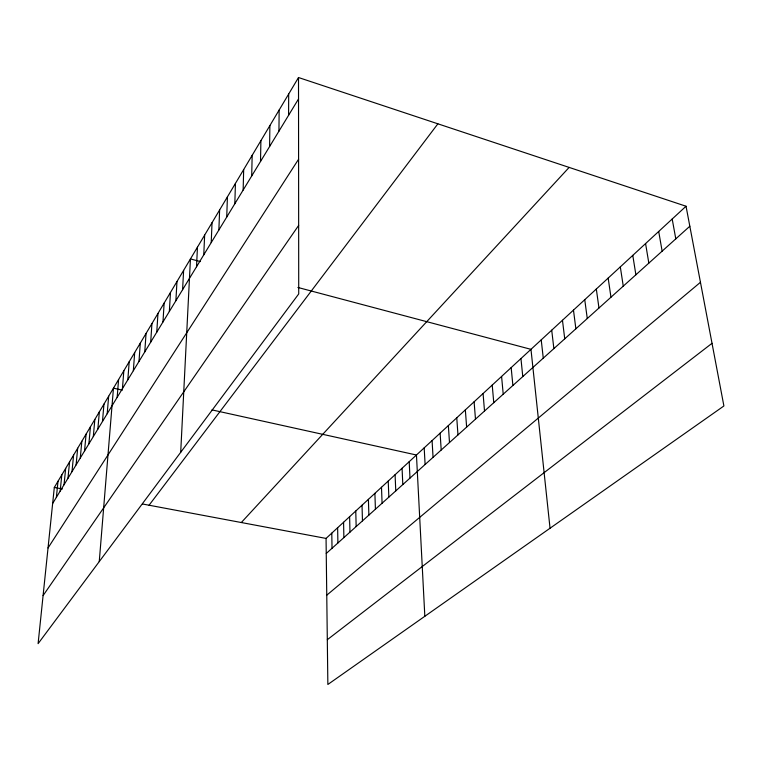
<?xml version="1.0" encoding="UTF-8"?>
<svg xmlns="http://www.w3.org/2000/svg" width="762" height="762" viewBox="0 0 762 762"><rect width="100%" height="100%" fill="white"/><g stroke="black" fill="none" stroke-linecap="round" stroke-linejoin="round"><path stroke-width="1.14" d="M288.588 115.281L288.684 94.04M278.949 131.15L279.14 110.052M269.596 146.542L269.881 125.597M260.518 161.477L260.89 140.684M251.698 175.974L252.165 155.343M243.145 190.062L243.678 169.574M234.82 203.749L235.439 183.413M226.733 217.056L227.419 196.872M218.875 229.991L219.618 209.96M211.217 242.583L212.036 222.695M203.778 254.832L204.645 235.096M196.529 266.757L197.453 247.164M180.699 452.314L190.443 258.928L200.473 261.595M182.585 289.693L183.623 270.396M175.889 300.723L176.965 281.569M169.355 311.468L170.469 292.465M162.973 321.955L164.135 303.095M156.762 332.184L157.963 313.458M150.695 342.167L151.933 323.583M144.77 351.911L146.047 333.461M138.989 361.426L140.294 343.11M133.34 370.713L134.684 352.539M127.825 379.79L129.197 361.75M122.434 388.658L123.835 370.751M117.167 397.326L118.586 379.552M99.251 561.604L113.462 388.163L122.396 390.134M107.194 413.737L108.661 396.221M102.47 421.51L103.956 404.108M97.85 429.12L99.355 411.842M93.316 436.569L94.84 419.414M88.878 443.875L90.421 426.834M84.534 451.028L86.096 434.102M80.267 458.038L81.848 441.227M76.086 464.915L77.686 448.218M67.97 478.269L69.59 461.801M71.99 471.649L73.6 455.076M64.037 484.746L65.665 468.392M60.169 491.109L61.808 474.869M56.369 497.357L58.026 481.213M298.513 77.524L54.312 487.451L38.1 643.652L298.723 293.942L298.513 77.524L686.038 206.235L723.9 405.975L327.86 684.476L326.06 538.42L686.038 206.235M52.645 503.482L298.542 98.917M48.035 547.964L298.599 159.229M43.091 595.589L298.656 225.409M149.066 505.225L437.883 123.815M241.316 522.522L569.138 167.411M326.241 553.479L689.829 226.228M326.755 595.189L700.459 282.292M327.308 639.699L712.022 343.31M54.312 487.451L62.398 488.966M142.465 503.987L326.06 538.42M211.96 409.899L416.452 455.009L424.834 616.287M297.904 287.464L530.971 349.339L550.04 528.237M672.189 219.018L675.799 238.868M658.701 231.467L662.13 251.155M645.576 243.583L648.833 263.128M632.784 255.384L635.879 274.787M620.316 266.89L623.259 286.15M608.162 278.101L610.962 297.218M596.313 289.036L598.97 308.01M584.749 299.704L587.273 318.535M573.472 310.115L575.872 328.803M562.461 320.269L564.737 338.823M551.717 330.194L553.869 348.605M541.22 339.871L543.268 358.15M520.951 358.578L522.78 376.59M511.159 367.617L512.893 385.486M501.587 376.447L503.215 394.192M492.223 385.086L493.766 402.698M483.07 393.535L484.518 411.023M474.107 401.803L475.478 419.167M465.344 409.889L466.63 427.13M456.762 417.814L457.972 434.921M448.361 425.567L449.494 442.551M440.131 433.159L441.198 450.018M432.073 440.588L433.064 457.333M424.186 447.875L425.11 464.506M409.194 461.705L409.994 478.107M402.069 468.278L402.812 484.565M395.087 474.726L395.773 490.909M388.229 481.051L388.858 497.119M381.495 487.261L382.076 503.225M374.894 493.357L375.418 509.226M368.398 499.348L368.884 515.102M362.026 505.225L362.464 520.884M355.768 511.007L356.159 526.561M349.615 516.684L349.968 532.133M343.576 522.256L343.881 537.61M337.633 527.733L337.899 542.992M331.794 533.124L332.022 548.288"/></g></svg>
